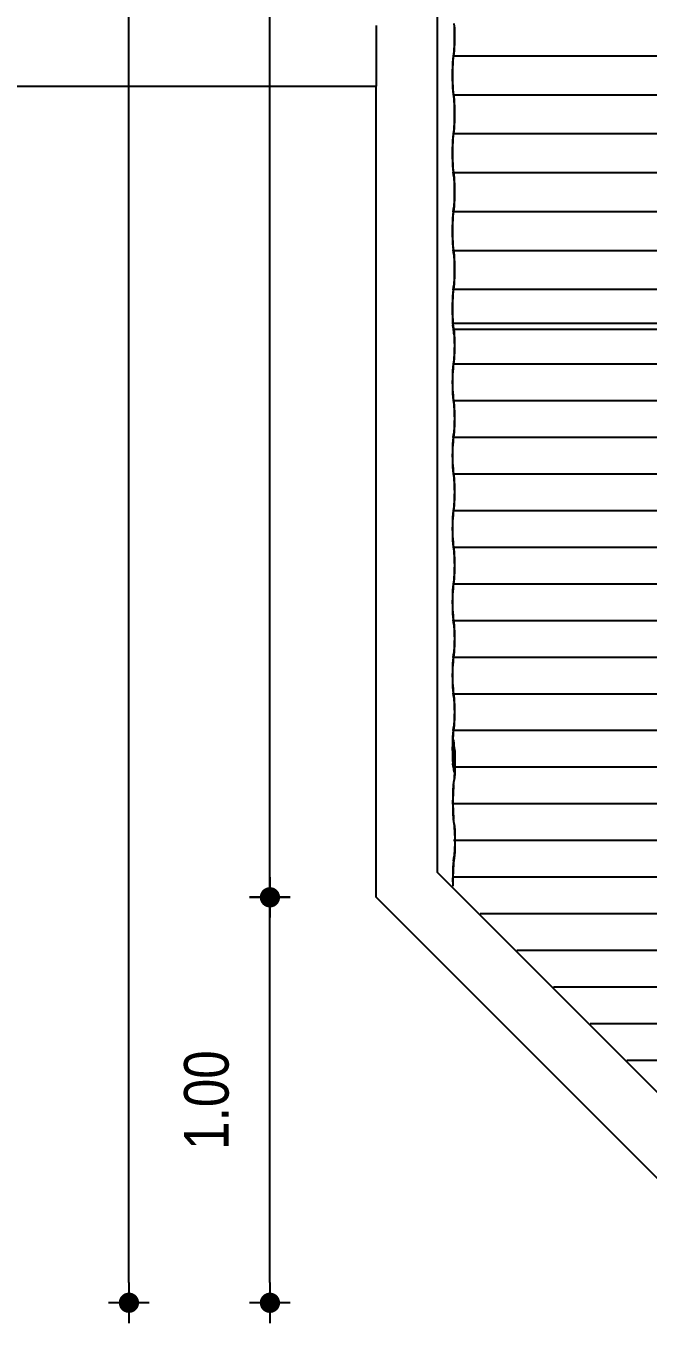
# Model space of a CAD drawing. Header units: millimetres. Extents: x 3212 to 6878, y 1640 to 3386.
# Drawn here: x 3261.392 to 3262.927, y 1652.121 to 1655.32 of the extents above; entities that cross this region are included whole.
import ezdxf

# ---------------------------------------------------------------- set-up
doc = ezdxf.new("R2010")
doc.units = ezdxf.units.MM
doc.header["$LTSCALE"] = 0.8
for name, color, linetype in [('A-PEN-08', 8, 'Continuous'), ('A-PEN-Y', 2, 'Continuous'), ('COTA', 2, 'Continuous'), ('JANELAS_EXTERNO', 1, 'Continuous')]:
    doc.layers.add(name, color=color, linetype=linetype)
doc.layers.add('COTAS', color=53, linetype='Continuous', lineweight=9)
doc.styles.add('F2', font='ARIALN.TTF')
doc.dimstyles.new('ARQUITETURA', dxfattribs={"dimtxt": 0.11, "dimasz": 0.05, "dimexe": 0.1, "dimexo": 0, "dimgap": 0.1, "dimtad": 1, "dimzin": 5, "dimdsep": 46, "dimtxsty": 'F2', "dimblk": 'COTA', "dimcen": 0, "dimse1": 1, "dimse2": 1, "dimadec": 0, "dimazin": 0, "dimtfac": 2, "dimtix": 1, "dimtmove": 2, "dimatfit": 3, "dimldrblk": 'COTA', "dimfxl": 0, "dimtolj": 1, "dimtzin": 5, "dimarcsym": 0})

# ---------------------------------------------------------------- blocks, each defined once
blk = doc.blocks.new('COTA')
at = {"layer": 'COTA'}
for p, q in [((0, 1), (0, -1)), ((-1, 0), (1, 0))]:
    blk.add_line(p, q, dxfattribs=at)
at = {"layer": 'COTA', "const_width": 0.5}
blk.add_lwpolyline([(-0.25, 0, 1), (0.25, 0, 1)], format="xyb", close=True, dxfattribs=at)
blk = doc.blocks.new('*D289')
at = {"layer": 'COTAS', "color": 0, "lineweight": -2, "transparency": 16777216}
blk.add_line((3261.994, 1652.2206), (3261.994, 1653.1206), dxfattribs=at)
at = {"layer": 'Defpoints', "color": 0, "transparency": 16777216}
for p in [(3261.994, 1653.1706), (3262.2566, 1653.1706), (3263.2566, 1652.1706)]:
    blk.add_point(p, dxfattribs=at)
at = {"layer": 'COTAS', "color": 0, "lineweight": -2, "transparency": 16777216, "xscale": 0.05, "yscale": 0.05, "zscale": 0.05}
for p, rotation in [((3261.994, 1653.1706), 90), ((3261.994, 1652.1706), 270)]:
    blk.add_blockref('COTA', p, dxfattribs=dict(at, rotation=rotation))
at = {"layer": 'COTAS', "color": 0, "transparency": 16777216, "insert": (3261.8378, 1652.6706), "char_height": 0.11, "attachment_point": 5, "rotation": 90, "style": 'F2'}
blk.add_mtext('\\A1;1.00', dxfattribs=at)
blk = doc.blocks.new('*D290')
at = {"layer": 'COTAS', "color": 0, "lineweight": -2, "transparency": 16777216}
blk.add_line((3261.994, 1653.2206), (3261.994, 1667.9706), dxfattribs=at)
at = {"layer": 'Defpoints', "color": 0, "transparency": 16777216}
for p in [(3261.994, 1668.0206), (3262.2566, 1668.0206), (3262.2566, 1653.1706)]:
    blk.add_point(p, dxfattribs=at)
at = {"layer": 'COTAS', "color": 0, "lineweight": -2, "transparency": 16777216, "xscale": 0.05, "yscale": 0.05, "zscale": 0.05}
for p, rotation in [((3261.994, 1668.0206), 90), ((3261.994, 1653.1706), 270)]:
    blk.add_blockref('COTA', p, dxfattribs=dict(at, rotation=rotation))
at = {"layer": 'COTAS', "color": 0, "transparency": 16777216, "insert": (3261.8378, 1660.5956), "char_height": 0.11, "attachment_point": 5, "rotation": 90, "style": 'F2'}
blk.add_mtext('\\A1;14.85', dxfattribs=at)
blk = doc.blocks.new('*D302')
at = {"layer": 'COTAS', "color": 0, "lineweight": -2, "transparency": 16777216}
blk.add_line((3261.646, 1652.2207), (3261.646, 1667.9706), dxfattribs=at)
at = {"layer": 'Defpoints', "color": 0, "transparency": 16777216}
for p in [(3261.646, 1668.0206), (3262.3031, 1668.0206), (3266.2556, 1652.1707)]:
    blk.add_point(p, dxfattribs=at)
at = {"layer": 'COTAS', "color": 0, "lineweight": -2, "transparency": 16777216, "xscale": 0.05, "yscale": 0.05, "zscale": 0.05}
for p, rotation in [((3261.646, 1668.0206), 90), ((3261.646, 1652.1707), 270)]:
    blk.add_blockref('COTA', p, dxfattribs=dict(at, rotation=rotation))
at = {"layer": 'COTAS', "color": 0, "transparency": 16777216, "insert": (3261.4899, 1660.0956), "char_height": 0.11, "attachment_point": 5, "rotation": 90, "style": 'F2'}
blk.add_mtext('\\A1;15.85', dxfattribs=at)

msp = doc.modelspace()

# ---------------------------------------------------------------- linework, layer by layer
for p, q in [((3262.4481, 1655.3254), (3262.4485, 1655.3184)), ((3262.4485, 1655.3184), (3262.4489, 1655.3107)), ((3262.4489, 1655.3107), (3262.4491, 1655.3025)), ((3262.4491, 1655.3215), (3262.4494, 1655.3128)), ((3262.4491, 1655.3025), (3262.4491, 1655.294)), ((3262.4494, 1655.3128), (3262.4497, 1655.3035)), ((3262.4497, 1655.3035), (3262.4497, 1655.294)), ((3262.4481, 1655.2626), (3262.4475, 1655.2565)), ((3262.4485, 1655.2697), (3262.4481, 1655.2626)), ((3262.4489, 1655.2774), (3262.4485, 1655.2697)), ((3262.4491, 1655.2666), (3262.4485, 1655.2587)), ((3262.4491, 1655.2856), (3262.4489, 1655.2774)), ((3262.4491, 1655.294), (3262.4491, 1655.2856)), ((3262.4494, 1655.2753), (3262.4491, 1655.2666)), ((3262.4497, 1655.2845), (3262.4494, 1655.2753)), ((3262.4497, 1655.294), (3262.4497, 1655.2845)), ((3262.4454, 1655.2374), (3262.4448, 1655.2286)), ((3262.4458, 1655.2334), (3262.4453, 1655.2255)), ((3262.4461, 1655.2451), (3262.4454, 1655.2374)), ((3262.4465, 1655.2403), (3262.4458, 1655.2334)), ((3262.4475, 1655.2565), (3262.4461, 1655.2451)), ((3262.4472, 1655.246), (3262.4465, 1655.2403)), ((3262.4479, 1655.2517), (3262.4472, 1655.246)), ((3262.4485, 1655.2587), (3262.4479, 1655.2517)), ((3262.4441, 1655.2086), (3262.444, 1655.198)), ((3262.4444, 1655.2189), (3262.4441, 1655.2086)), ((3262.4448, 1655.2286), (3262.4444, 1655.2189)), ((3262.445, 1655.2168), (3262.4447, 1655.2076)), ((3262.4447, 1655.2076), (3262.4447, 1655.198)), ((3262.4453, 1655.2255), (3262.445, 1655.2168)), ((3262.444, 1655.198), (3262.4441, 1655.1875)), ((3262.4441, 1655.1875), (3262.4444, 1655.1772)), ((3262.4444, 1655.1772), (3262.4448, 1655.1675)), ((3262.4447, 1655.198), (3262.4447, 1655.1885)), ((3262.4447, 1655.1885), (3262.445, 1655.1793)), ((3262.4448, 1655.1675), (3262.4454, 1655.1587)), ((3262.445, 1655.1793), (3262.4453, 1655.1706)), ((3262.4453, 1655.1706), (3262.4458, 1655.1627)), ((3262.4454, 1655.1587), (3262.4461, 1655.151)), ((3262.4458, 1655.1627), (3262.4465, 1655.1558)), ((3262.4461, 1655.151), (3262.4475, 1655.1396)), ((3262.4465, 1655.1558), (3262.4472, 1655.15)), ((3262.4472, 1655.15), (3262.4479, 1655.1443)), ((3262.4475, 1655.1396), (3262.4481, 1655.1334)), ((3262.4479, 1655.1443), (3262.4485, 1655.1374)), ((3262.4485, 1655.1374), (3262.4491, 1655.1295)), ((3262.4481, 1655.1334), (3262.4485, 1655.1264)), ((3262.4485, 1655.1264), (3262.4489, 1655.1187)), ((3262.4489, 1655.1187), (3262.4491, 1655.1105)), ((3262.4491, 1655.1295), (3262.4494, 1655.1208)), ((3262.4491, 1655.1105), (3262.4491, 1655.102)), ((3262.4494, 1655.1208), (3262.4497, 1655.1116)), ((3262.4497, 1655.1116), (3262.4497, 1655.102)), ((3262.4481, 1655.0707), (3262.4475, 1655.0645)), ((3262.4485, 1655.0777), (3262.4481, 1655.0707)), ((3262.4489, 1655.0854), (3262.4485, 1655.0777)), ((3262.4491, 1655.0746), (3262.4485, 1655.0667)), ((3262.4491, 1655.0936), (3262.4489, 1655.0854)), ((3262.4491, 1655.102), (3262.4491, 1655.0936)), ((3262.4494, 1655.0833), (3262.4491, 1655.0746)), ((3262.4497, 1655.0925), (3262.4494, 1655.0833)), ((3262.4497, 1655.102), (3262.4497, 1655.0925)), ((3262.4454, 1655.0454), (3262.4448, 1655.0366)), ((3262.4458, 1655.0414), (3262.4453, 1655.0335)), ((3262.4461, 1655.0531), (3262.4454, 1655.0454)), ((3262.4465, 1655.0483), (3262.4458, 1655.0414)), ((3262.4475, 1655.0645), (3262.4461, 1655.0531)), ((3262.4472, 1655.054), (3262.4465, 1655.0483)), ((3262.4479, 1655.0598), (3262.4472, 1655.054)), ((3262.4485, 1655.0667), (3262.4479, 1655.0598)), ((3262.4441, 1655.0166), (3262.444, 1655.0061)), ((3262.4444, 1655.0269), (3262.4441, 1655.0166)), ((3262.4448, 1655.0366), (3262.4444, 1655.0269)), ((3262.445, 1655.0248), (3262.4447, 1655.0156)), ((3262.4447, 1655.0156), (3262.4447, 1655.0061)), ((3262.4453, 1655.0335), (3262.445, 1655.0248)), ((3262.444, 1655.0061), (3262.4441, 1654.9955)), ((3262.4441, 1654.9955), (3262.4444, 1654.9852)), ((3262.4444, 1654.9852), (3262.4448, 1654.9755)), ((3262.4447, 1655.0061), (3262.4447, 1654.9965)), ((3262.4447, 1654.9965), (3262.445, 1654.9873)), ((3262.4448, 1654.9755), (3262.4454, 1654.9667)), ((3262.445, 1654.9873), (3262.4453, 1654.9786)), ((3262.4453, 1654.9786), (3262.4458, 1654.9707)), ((3262.4454, 1654.9667), (3262.4461, 1654.959)), ((3262.4458, 1654.9707), (3262.4465, 1654.9638)), ((3262.4475, 1654.9476), (3262.4461, 1654.959)), ((3262.4465, 1654.9638), (3262.4472, 1654.9581)), ((3262.4472, 1654.9581), (3262.4479, 1654.9523)), ((3262.4475, 1654.9476), (3262.4481, 1654.9414)), ((3262.4479, 1654.9523), (3262.4485, 1654.9454)), ((3262.4485, 1654.9454), (3262.4491, 1654.9375)), ((3262.4481, 1654.9414), (3262.4485, 1654.9344)), ((3262.4485, 1654.9344), (3262.4489, 1654.9267)), ((3262.4489, 1654.9267), (3262.4491, 1654.9185)), ((3262.4491, 1654.9375), (3262.4494, 1654.9288)), ((3262.4491, 1654.9185), (3262.4491, 1654.9101)), ((3262.4494, 1654.9288), (3262.4497, 1654.9196)), ((3262.4497, 1654.9196), (3262.4497, 1654.9101)), ((3262.4481, 1654.8787), (3262.4475, 1654.8725)), ((3262.4485, 1654.8857), (3262.4481, 1654.8787)), ((3262.4489, 1654.8934), (3262.4485, 1654.8857)), ((3262.4491, 1654.8826), (3262.4485, 1654.8747)), ((3262.4491, 1654.9016), (3262.4489, 1654.8934)), ((3262.4491, 1654.9101), (3262.4491, 1654.9016)), ((3262.4494, 1654.8913), (3262.4491, 1654.8826)), ((3262.4497, 1654.9005), (3262.4494, 1654.8913)), ((3262.4497, 1654.9101), (3262.4497, 1654.9005)), ((3262.4454, 1654.8534), (3262.4448, 1654.8446)), ((3262.4458, 1654.8494), (3262.4453, 1654.8415)), ((3262.4461, 1654.8611), (3262.4454, 1654.8534)), ((3262.4465, 1654.8563), (3262.4458, 1654.8494)), ((3262.4461, 1654.8611), (3262.4475, 1654.8725)), ((3262.4472, 1654.8621), (3262.4465, 1654.8563)), ((3262.4479, 1654.8678), (3262.4472, 1654.8621)), ((3262.4485, 1654.8747), (3262.4479, 1654.8678)), ((3262.4441, 1654.8246), (3262.444, 1654.8141)), ((3262.4444, 1654.8349), (3262.4441, 1654.8246)), ((3262.4448, 1654.8446), (3262.4444, 1654.8349)), ((3262.445, 1654.8328), (3262.4447, 1654.8236)), ((3262.4447, 1654.8236), (3262.4447, 1654.8141)), ((3262.4453, 1654.8415), (3262.445, 1654.8328)), ((3262.444, 1654.8141), (3262.4441, 1654.8035)), ((3262.4441, 1654.8035), (3262.4444, 1654.7932)), ((3262.4444, 1654.7932), (3262.4448, 1654.7835)), ((3262.4447, 1654.8141), (3262.4447, 1654.8046)), ((3262.4447, 1654.8046), (3262.445, 1654.7953)), ((3262.4448, 1654.7835), (3262.4454, 1654.7747)), ((3262.445, 1654.7953), (3262.4453, 1654.7866)), ((3262.4453, 1654.7866), (3262.4458, 1654.7787)), ((3262.4454, 1654.7747), (3262.4461, 1654.767)), ((3262.4458, 1654.7787), (3262.4465, 1654.7718)), ((3262.4475, 1654.7556), (3262.4461, 1654.767)), ((3262.4465, 1654.7718), (3262.4472, 1654.7661)), ((3262.4472, 1654.7661), (3262.4479, 1654.7604)), ((3262.4475, 1654.7556), (3262.4481, 1654.7495)), ((3262.4479, 1654.7604), (3262.4485, 1654.7534)), ((3262.4485, 1654.7534), (3262.4491, 1654.7455)), ((3262.4481, 1654.7495), (3262.4485, 1654.7424)), ((3262.4485, 1654.7424), (3262.4489, 1654.7347)), ((3262.4489, 1654.7347), (3262.4491, 1654.7265)), ((3262.4491, 1654.7455), (3262.4494, 1654.7368)), ((3262.4491, 1654.7265), (3262.4491, 1654.7181)), ((3262.4494, 1654.7368), (3262.4497, 1654.7276)), ((3262.4497, 1654.7276), (3262.4497, 1654.7181)), ((3262.4481, 1654.6867), (3262.4475, 1654.6805)), ((3262.4485, 1654.6937), (3262.4481, 1654.6867)), ((3262.4489, 1654.7014), (3262.4485, 1654.6937)), ((3262.4491, 1654.6906), (3262.4485, 1654.6827)), ((3262.4491, 1654.7096), (3262.4489, 1654.7014)), ((3262.4491, 1654.7181), (3262.4491, 1654.7096)), ((3262.4494, 1654.6993), (3262.4491, 1654.6906)), ((3262.4497, 1654.7086), (3262.4494, 1654.6993)), ((3262.4497, 1654.7181), (3262.4497, 1654.7086)), ((3262.4454, 1654.6614), (3262.4448, 1654.6526)), ((3262.4458, 1654.6574), (3262.4453, 1654.6495)), ((3262.4461, 1654.6691), (3262.4454, 1654.6614)), ((3262.4465, 1654.6644), (3262.4458, 1654.6574)), ((3262.4461, 1654.6691), (3262.4475, 1654.6805)), ((3262.4472, 1654.6701), (3262.4465, 1654.6644)), ((3262.4479, 1654.6758), (3262.4472, 1654.6701)), ((3262.4485, 1654.6827), (3262.4479, 1654.6758)), ((3262.4441, 1654.6326), (3262.444, 1654.6221)), ((3262.4444, 1654.6429), (3262.4441, 1654.6326)), ((3262.4448, 1654.6526), (3262.4444, 1654.6429)), ((3262.445, 1654.6408), (3262.4447, 1654.6316)), ((3262.4447, 1654.6316), (3262.4447, 1654.6221)), ((3262.4453, 1654.6495), (3262.445, 1654.6408)), ((3262.444, 1654.6221), (3262.4441, 1654.6115)), ((3262.4441, 1654.6115), (3262.4444, 1654.6012)), ((3262.4444, 1654.6012), (3262.4448, 1654.5915)), ((3262.4447, 1654.6221), (3262.4447, 1654.6126)), ((3262.4447, 1654.6126), (3262.445, 1654.6033)), ((3262.4448, 1654.5915), (3262.4454, 1654.5827)), ((3262.445, 1654.6033), (3262.4453, 1654.5946)), ((3262.4453, 1654.5946), (3262.4458, 1654.5867)), ((3262.4461, 1654.575), (3262.4454, 1654.5827)), ((3262.4463, 1654.582), (3262.4458, 1654.5867)), ((3262.4464, 1654.5792), (3262.4461, 1654.575)), ((3262.4461, 1654.575), (3262.4468, 1654.575)), ((3262.4461, 1654.575), (3262.4474, 1654.5604)), ((3262.4462, 1654.5814), (3262.4463, 1654.582)), ((3262.4464, 1654.5792), (3262.4462, 1654.5814)), ((3262.4463, 1654.582), (3262.4466, 1654.5858)), ((3262.4465, 1654.5798), (3262.4463, 1654.582)), ((3262.4465, 1654.5798), (3262.4464, 1654.5792)), ((3262.4468, 1654.575), (3262.4464, 1654.5792)), ((3262.4465, 1654.5798), (3262.4479, 1654.5644)), ((3262.448, 1654.5713), (3262.4466, 1654.5858)), ((3262.4476, 1654.5669), (3262.4468, 1654.575)), ((3262.4478, 1654.5643), (3262.4474, 1654.5604)), ((3262.4474, 1654.5604), (3262.4482, 1654.5604)), ((3262.4476, 1654.5669), (3262.4479, 1654.5644)), ((3262.4479, 1654.5644), (3262.4478, 1654.5643)), ((3262.4478, 1654.5643), (3262.4482, 1654.5611)), ((3262.448, 1654.5713), (3262.4486, 1654.5648)), ((3262.4482, 1654.5611), (3262.4482, 1654.5604)), ((3262.4482, 1654.5604), (3262.4486, 1654.5545)), ((3262.4486, 1654.5648), (3262.4491, 1654.5574)), ((3262.4486, 1654.5545), (3262.4489, 1654.5472)), ((3262.4489, 1654.5472), (3262.4491, 1654.5395)), ((3262.4491, 1654.5574), (3262.4495, 1654.5492)), ((3262.4491, 1654.5395), (3262.4492, 1654.5315)), ((3262.4492, 1654.5315), (3262.4491, 1654.5236)), ((3262.4495, 1654.5492), (3262.4497, 1654.5405)), ((3262.4497, 1654.5405), (3262.4498, 1654.5315)), ((3262.4498, 1654.5315), (3262.4497, 1654.5226)), ((3262.4476, 1654.4962), (3262.4461, 1654.4854)), ((3262.4482, 1654.502), (3262.4476, 1654.4962)), ((3262.4486, 1654.4982), (3262.448, 1654.4917)), ((3262.4486, 1654.5086), (3262.4482, 1654.502)), ((3262.4489, 1654.5159), (3262.4486, 1654.5086)), ((3262.4491, 1654.5057), (3262.4486, 1654.4982)), ((3262.4491, 1654.5236), (3262.4489, 1654.5159)), ((3262.4495, 1654.5139), (3262.4491, 1654.5057)), ((3262.4497, 1654.5226), (3262.4495, 1654.5139)), ((3262.4449, 1654.4699), (3262.4445, 1654.4608)), ((3262.4455, 1654.4782), (3262.4449, 1654.4699)), ((3262.4454, 1654.467), (3262.445, 1654.4588)), ((3262.4459, 1654.4745), (3262.4454, 1654.467)), ((3262.4461, 1654.4854), (3262.4455, 1654.4782)), ((3262.4465, 1654.481), (3262.4459, 1654.4745)), ((3262.4473, 1654.4863), (3262.4465, 1654.481)), ((3262.448, 1654.4917), (3262.4473, 1654.4863)), ((3262.4442, 1654.4511), (3262.4441, 1654.4411)), ((3262.4441, 1654.4411), (3262.4442, 1654.4312)), ((3262.4445, 1654.4608), (3262.4442, 1654.4511)), ((3262.4442, 1654.4312), (3262.4445, 1654.4215)), ((3262.4448, 1654.4501), (3262.4447, 1654.4411)), ((3262.4447, 1654.4411), (3262.4448, 1654.4322)), ((3262.445, 1654.4588), (3262.4448, 1654.4501)), ((3262.4448, 1654.4322), (3262.445, 1654.4235)), ((3262.4445, 1654.4215), (3262.4449, 1654.4124)), ((3262.4449, 1654.4124), (3262.4455, 1654.4041)), ((3262.445, 1654.4235), (3262.4454, 1654.4153)), ((3262.4454, 1654.4153), (3262.4459, 1654.4078)), ((3262.4455, 1654.4041), (3262.4461, 1654.3968)), ((3262.4459, 1654.4078), (3262.4465, 1654.4013)), ((3262.4465, 1654.4013), (3262.4473, 1654.3959)), ((3262.4461, 1654.3968), (3262.4476, 1654.3861)), ((3262.4473, 1654.3959), (3262.448, 1654.3906)), ((3262.4476, 1654.3861), (3262.4482, 1654.3803)), ((3262.448, 1654.3906), (3262.4486, 1654.3841)), ((3262.4482, 1654.3803), (3262.4486, 1654.3737)), ((3262.4486, 1654.3841), (3262.4491, 1654.3766)), ((3262.4486, 1654.3737), (3262.4489, 1654.3664)), ((3262.4491, 1654.3766), (3262.4495, 1654.3684)), ((3262.4495, 1654.3684), (3262.4497, 1654.3597)), ((3262.4489, 1654.3351), (3262.4486, 1654.3278)), ((3262.4489, 1654.3664), (3262.4491, 1654.3587)), ((3262.4491, 1654.3428), (3262.4489, 1654.3351)), ((3262.4491, 1654.3587), (3262.4492, 1654.3508)), ((3262.4492, 1654.3508), (3262.4491, 1654.3428)), ((3262.4497, 1654.3418), (3262.4495, 1654.3331)), ((3262.4497, 1654.3597), (3262.4498, 1654.3508)), ((3262.4498, 1654.3508), (3262.4497, 1654.3418)), ((3262.4461, 1654.3047), (3262.4455, 1654.2974)), ((3262.4461, 1654.3047), (3262.4476, 1654.3154)), ((3262.4473, 1654.3056), (3262.4465, 1654.3002)), ((3262.448, 1654.3109), (3262.4473, 1654.3056)), ((3262.4482, 1654.3212), (3262.4476, 1654.3154)), ((3262.4486, 1654.3174), (3262.448, 1654.3109)), ((3262.4486, 1654.3278), (3262.4482, 1654.3212)), ((3262.4491, 1654.3249), (3262.4486, 1654.3174)), ((3262.4495, 1654.3331), (3262.4491, 1654.3249)), ((3262.4445, 1654.28), (3262.4442, 1654.2703)), ((3262.4449, 1654.2891), (3262.4445, 1654.28)), ((3262.445, 1654.278), (3262.4448, 1654.2693)), ((3262.4455, 1654.2974), (3262.4449, 1654.2891)), ((3262.4454, 1654.2862), (3262.445, 1654.278)), ((3262.4459, 1654.2937), (3262.4454, 1654.2862)), ((3262.4465, 1654.3002), (3262.4459, 1654.2937)), ((3262.4442, 1654.2703), (3262.4441, 1654.2604)), ((3262.4441, 1654.2604), (3262.4442, 1654.2504)), ((3262.4442, 1654.2504), (3262.4445, 1654.2407)), ((3262.4445, 1654.2407), (3262.4449, 1654.2316)), ((3262.4448, 1654.2693), (3262.4447, 1654.2604)), ((3262.4447, 1654.2604), (3262.4448, 1654.2514)), ((3262.4448, 1654.2514), (3262.445, 1654.2427)), ((3262.445, 1654.2427), (3262.4454, 1654.2345)), ((3262.4449, 1654.2316), (3262.4455, 1654.2233)), ((3262.4454, 1654.2345), (3262.4459, 1654.2271)), ((3262.4455, 1654.2233), (3262.4461, 1654.2161)), ((3262.4459, 1654.2271), (3262.4465, 1654.2205)), ((3262.4461, 1654.2161), (3262.4476, 1654.2053)), ((3262.4465, 1654.2205), (3262.4473, 1654.2152)), ((3262.4473, 1654.2152), (3262.448, 1654.2098)), ((3262.448, 1654.2098), (3262.4486, 1654.2033)), ((3262.4476, 1654.2053), (3262.4482, 1654.1995)), ((3262.4482, 1654.1995), (3262.4486, 1654.1929)), ((3262.4486, 1654.2033), (3262.4491, 1654.1958)), ((3262.4486, 1654.1929), (3262.4489, 1654.1856)), ((3262.4489, 1654.1856), (3262.4491, 1654.1779)), ((3262.4491, 1654.1958), (3262.4495, 1654.1876)), ((3262.4491, 1654.1779), (3262.4492, 1654.17)), ((3262.4495, 1654.1876), (3262.4497, 1654.1789)), ((3262.4497, 1654.1789), (3262.4498, 1654.17)), ((3262.4486, 1654.147), (3262.4482, 1654.1404)), ((3262.4489, 1654.1543), (3262.4486, 1654.147)), ((3262.4491, 1654.1441), (3262.4486, 1654.1367)), ((3262.4491, 1654.162), (3262.4489, 1654.1543)), ((3262.4492, 1654.17), (3262.4491, 1654.162)), ((3262.4495, 1654.1523), (3262.4491, 1654.1441)), ((3262.4497, 1654.161), (3262.4495, 1654.1523)), ((3262.4498, 1654.17), (3262.4497, 1654.161)), ((3262.4455, 1654.1166), (3262.4449, 1654.1083)), ((3262.4459, 1654.1129), (3262.4454, 1654.1054)), ((3262.4461, 1654.1239), (3262.4455, 1654.1166)), ((3262.4465, 1654.1194), (3262.4459, 1654.1129)), ((3262.4476, 1654.1346), (3262.4461, 1654.1239)), ((3262.4473, 1654.1248), (3262.4465, 1654.1194)), ((3262.448, 1654.1302), (3262.4473, 1654.1248)), ((3262.4482, 1654.1404), (3262.4476, 1654.1346)), ((3262.4486, 1654.1367), (3262.448, 1654.1302)), ((3262.4442, 1654.0895), (3262.4441, 1654.0796)), ((3262.4441, 1654.0796), (3262.4442, 1654.0696)), ((3262.4445, 1654.0992), (3262.4442, 1654.0895)), ((3262.4449, 1654.1083), (3262.4445, 1654.0992)), ((3262.4448, 1654.0885), (3262.4447, 1654.0796)), ((3262.4447, 1654.0796), (3262.4448, 1654.0706)), ((3262.445, 1654.0972), (3262.4448, 1654.0885)), ((3262.4454, 1654.1054), (3262.445, 1654.0972)), ((3262.4442, 1654.0696), (3262.4445, 1654.0599)), ((3262.4445, 1654.0599), (3262.4449, 1654.0508)), ((3262.4448, 1654.0706), (3262.445, 1654.0619)), ((3262.4449, 1654.0508), (3262.4455, 1654.0425)), ((3262.445, 1654.0619), (3262.4454, 1654.0537)), ((3262.4454, 1654.0537), (3262.4459, 1654.0463)), ((3262.4455, 1654.0425), (3262.4461, 1654.0353)), ((3262.4459, 1654.0463), (3262.4465, 1654.0398)), ((3262.4461, 1654.0353), (3262.4476, 1654.0245)), ((3262.4465, 1654.0398), (3262.4473, 1654.0344)), ((3262.4473, 1654.0344), (3262.448, 1654.029)), ((3262.4476, 1654.0245), (3262.4482, 1654.0188)), ((3262.448, 1654.029), (3262.4486, 1654.0225)), ((3262.4482, 1654.0188), (3262.4486, 1654.0121)), ((3262.4486, 1654.0225), (3262.4491, 1654.015)), ((3262.4491, 1654.015), (3262.4495, 1654.0068)), ((3262.4486, 1654.0121), (3262.4489, 1654.0049)), ((3262.4489, 1654.0049), (3262.4491, 1653.9971)), ((3262.4491, 1653.9971), (3262.4492, 1653.9892)), ((3262.4492, 1653.9892), (3262.4491, 1653.9812)), ((3262.4495, 1654.0068), (3262.4497, 1653.9981)), ((3262.4497, 1653.9981), (3262.4498, 1653.9892)), ((3262.4498, 1653.9892), (3262.4497, 1653.9802)), ((3262.4476, 1653.9539), (3262.4461, 1653.9431)), ((3262.4482, 1653.9596), (3262.4476, 1653.9539)), ((3262.4486, 1653.9559), (3262.448, 1653.9494)), ((3262.4486, 1653.9663), (3262.4482, 1653.9596)), ((3262.4489, 1653.9735), (3262.4486, 1653.9663)), ((3262.4491, 1653.9633), (3262.4486, 1653.9559)), ((3262.4491, 1653.9812), (3262.4489, 1653.9735)), ((3262.4495, 1653.9715), (3262.4491, 1653.9633)), ((3262.4497, 1653.9802), (3262.4495, 1653.9715)), ((3262.4449, 1653.9276), (3262.4445, 1653.9184)), ((3262.4455, 1653.9359), (3262.4449, 1653.9276)), ((3262.4454, 1653.9247), (3262.445, 1653.9165)), ((3262.4459, 1653.9321), (3262.4454, 1653.9247)), ((3262.4461, 1653.9431), (3262.4455, 1653.9359)), ((3262.4465, 1653.9386), (3262.4459, 1653.9321)), ((3262.4473, 1653.944), (3262.4465, 1653.9386)), ((3262.448, 1653.9494), (3262.4473, 1653.944)), ((3262.4442, 1653.9088), (3262.4441, 1653.8988)), ((3262.4441, 1653.8988), (3262.4442, 1653.8888)), ((3262.4445, 1653.9184), (3262.4442, 1653.9088)), ((3262.4442, 1653.8888), (3262.4445, 1653.8792)), ((3262.4448, 1653.9078), (3262.4447, 1653.8988)), ((3262.4447, 1653.8988), (3262.4448, 1653.8898)), ((3262.445, 1653.9165), (3262.4448, 1653.9078)), ((3262.4448, 1653.8898), (3262.445, 1653.8811)), ((3262.4445, 1653.8792), (3262.4449, 1653.87)), ((3262.4449, 1653.87), (3262.4455, 1653.8617)), ((3262.445, 1653.8811), (3262.4454, 1653.873)), ((3262.4454, 1653.873), (3262.4459, 1653.8655)), ((3262.4455, 1653.8617), (3262.4461, 1653.8545)), ((3262.4459, 1653.8655), (3262.4465, 1653.859)), ((3262.4465, 1653.859), (3262.4473, 1653.8536)), ((3262.4476, 1653.8437), (3262.4461, 1653.8545)), ((3262.4473, 1653.8536), (3262.448, 1653.8482)), ((3262.4476, 1653.8437), (3262.4482, 1653.838)), ((3262.448, 1653.8482), (3262.4486, 1653.8417)), ((3262.4482, 1653.838), (3262.4486, 1653.8314)), ((3262.4486, 1653.8417), (3262.4491, 1653.8343)), ((3262.4486, 1653.8314), (3262.4489, 1653.8241)), ((3262.4489, 1653.8241), (3262.4491, 1653.8164)), ((3262.4491, 1653.8343), (3262.4495, 1653.8261)), ((3262.4495, 1653.8261), (3262.4497, 1653.8174)), ((3262.4489, 1653.7927), (3262.4486, 1653.7855)), ((3262.4491, 1653.8005), (3262.4489, 1653.7927)), ((3262.4491, 1653.8164), (3262.4492, 1653.8084)), ((3262.4492, 1653.8084), (3262.4491, 1653.8005)), ((3262.4495, 1653.7908), (3262.4491, 1653.7826)), ((3262.4497, 1653.7995), (3262.4495, 1653.7908)), ((3262.4497, 1653.8174), (3262.4498, 1653.8084)), ((3262.4498, 1653.8084), (3262.4497, 1653.7995)), ((3262.4461, 1653.7623), (3262.4455, 1653.7551)), ((3262.4461, 1653.7623), (3262.4476, 1653.7731)), ((3262.4473, 1653.7632), (3262.4465, 1653.7578)), ((3262.448, 1653.7686), (3262.4473, 1653.7632)), ((3262.4482, 1653.7789), (3262.4476, 1653.7731)), ((3262.4486, 1653.7751), (3262.448, 1653.7686)), ((3262.4486, 1653.7855), (3262.4482, 1653.7789)), ((3262.4491, 1653.7826), (3262.4486, 1653.7751)), ((3262.4442, 1653.728), (3262.4441, 1653.718)), ((3262.4445, 1653.7377), (3262.4442, 1653.728)), ((3262.4449, 1653.7468), (3262.4445, 1653.7377)), ((3262.4448, 1653.727), (3262.4447, 1653.718)), ((3262.445, 1653.7357), (3262.4448, 1653.727)), ((3262.4455, 1653.7551), (3262.4449, 1653.7468)), ((3262.4454, 1653.7439), (3262.445, 1653.7357)), ((3262.4459, 1653.7513), (3262.4454, 1653.7439)), ((3262.4465, 1653.7578), (3262.4459, 1653.7513)), ((3262.4441, 1653.718), (3262.4442, 1653.7081)), ((3262.4442, 1653.7081), (3262.4445, 1653.6984)), ((3262.4445, 1653.6984), (3262.4449, 1653.6893)), ((3262.4447, 1653.718), (3262.4448, 1653.7091)), ((3262.4448, 1653.7091), (3262.445, 1653.7004)), ((3262.445, 1653.7004), (3262.4454, 1653.6922)), ((3262.4449, 1653.6893), (3262.4455, 1653.681)), ((3262.4454, 1653.6922), (3262.4459, 1653.6847)), ((3262.4455, 1653.681), (3262.4461, 1653.6737)), ((3262.4459, 1653.6847), (3262.4465, 1653.6782)), ((3262.4476, 1653.663), (3262.4461, 1653.6737)), ((3262.4465, 1653.6782), (3262.4473, 1653.6728)), ((3262.4473, 1653.6728), (3262.448, 1653.6675)), ((3262.4476, 1653.663), (3262.4482, 1653.6572)), ((3262.448, 1653.6675), (3262.4486, 1653.6609)), ((3262.4482, 1653.6572), (3262.4486, 1653.6506)), ((3262.4486, 1653.6609), (3262.4491, 1653.6535)), ((3262.4486, 1653.6506), (3262.4489, 1653.6433)), ((3262.4489, 1653.6433), (3262.4491, 1653.6356)), ((3262.4491, 1653.6535), (3262.4495, 1653.6453)), ((3262.4491, 1653.6356), (3262.4492, 1653.6276)), ((3262.4495, 1653.6453), (3262.4497, 1653.6366)), ((3262.4497, 1653.6366), (3262.4498, 1653.6276)), ((3262.4486, 1653.6047), (3262.4482, 1653.5981)), ((3262.4489, 1653.612), (3262.4486, 1653.6047)), ((3262.4491, 1653.6018), (3262.4486, 1653.5943)), ((3262.4491, 1653.6197), (3262.4489, 1653.612)), ((3262.4492, 1653.6276), (3262.4491, 1653.6197)), ((3262.4495, 1653.61), (3262.4491, 1653.6018)), ((3262.4497, 1653.6187), (3262.4495, 1653.61)), ((3262.4498, 1653.6276), (3262.4497, 1653.6187)), ((3262.4455, 1653.5743), (3262.4449, 1653.566)), ((3262.4459, 1653.5706), (3262.4454, 1653.5631)), ((3262.4461, 1653.5816), (3262.4455, 1653.5743)), ((3262.4465, 1653.5771), (3262.4459, 1653.5706)), ((3262.4461, 1653.5816), (3262.4476, 1653.5923)), ((3262.4473, 1653.5824), (3262.4465, 1653.5771)), ((3262.448, 1653.5878), (3262.4473, 1653.5824)), ((3262.4482, 1653.5981), (3262.4476, 1653.5923)), ((3262.4486, 1653.5943), (3262.448, 1653.5878)), ((3262.4442, 1653.5472), (3262.4441, 1653.5372)), ((3262.4441, 1653.5372), (3262.4442, 1653.5273)), ((3262.4445, 1653.5569), (3262.4442, 1653.5472)), ((3262.4449, 1653.566), (3262.4445, 1653.5569)), ((3262.4448, 1653.5462), (3262.4447, 1653.5372)), ((3262.4447, 1653.5372), (3262.4448, 1653.5283)), ((3262.445, 1653.5549), (3262.4448, 1653.5462)), ((3262.4454, 1653.5631), (3262.445, 1653.5549)), ((3262.4471, 1653.5544), (3262.4475, 1653.5592)), ((3262.449, 1653.5329), (3262.4471, 1653.5544)), ((3262.4495, 1653.5369), (3262.4475, 1653.5592)), ((3262.4495, 1653.5369), (3262.45, 1653.529)), ((3262.4442, 1653.5273), (3262.4445, 1653.5176)), ((3262.4445, 1653.5176), (3262.4449, 1653.5085)), ((3262.4448, 1653.5283), (3262.445, 1653.5196)), ((3262.4449, 1653.5085), (3262.4455, 1653.5002)), ((3262.445, 1653.5196), (3262.4454, 1653.5114)), ((3262.4454, 1653.5114), (3262.4459, 1653.5039)), ((3262.4465, 1653.4974), (3262.4459, 1653.5039)), ((3262.449, 1653.5329), (3262.4495, 1653.5259)), ((3262.4495, 1653.5259), (3262.4498, 1653.5181)), ((3262.4498, 1653.5181), (3262.45, 1653.51)), ((3262.45, 1653.529), (3262.4504, 1653.5203)), ((3262.45, 1653.51), (3262.4501, 1653.5015)), ((3262.4504, 1653.5203), (3262.4506, 1653.511)), ((3262.4506, 1653.511), (3262.4507, 1653.5015)), ((3262.4461, 1653.4929), (3262.4455, 1653.5002)), ((3262.4465, 1653.4974), (3262.4461, 1653.4929)), ((3262.4461, 1653.4929), (3262.447, 1653.4929)), ((3262.4461, 1653.4929), (3262.4475, 1653.4792)), ((3262.4465, 1653.4974), (3262.45, 1653.4974)), ((3262.4465, 1653.4974), (3262.447, 1653.4929)), ((3262.447, 1653.4929), (3262.4479, 1653.4829)), ((3262.4479, 1653.4829), (3262.4475, 1653.4792)), ((3262.4475, 1653.4792), (3262.4496, 1653.4792)), ((3262.4479, 1653.4829), (3262.4497, 1653.4829)), ((3262.4495, 1653.4771), (3262.449, 1653.4701)), ((3262.4496, 1653.4792), (3262.4495, 1653.4771)), ((3262.45, 1653.4741), (3262.4495, 1653.4661)), ((3262.4497, 1653.4829), (3262.4496, 1653.4792)), ((3262.4498, 1653.4849), (3262.4497, 1653.4829)), ((3262.45, 1653.4931), (3262.4498, 1653.4849)), ((3262.4501, 1653.5015), (3262.45, 1653.4974)), ((3262.45, 1653.4974), (3262.45, 1653.4931)), ((3262.4504, 1653.4828), (3262.45, 1653.4741)), ((3262.4506, 1653.492), (3262.4504, 1653.4828)), ((3262.4507, 1653.5015), (3262.4506, 1653.492)), ((3262.4463, 1653.4449), (3262.4457, 1653.4361)), ((3262.447, 1653.4526), (3262.4463, 1653.4449)), ((3262.4468, 1653.4409), (3262.4463, 1653.433)), ((3262.4474, 1653.4478), (3262.4468, 1653.4409)), ((3262.4485, 1653.464), (3262.447, 1653.4526)), ((3262.4474, 1653.4478), (3262.4489, 1653.4592)), ((3262.449, 1653.4701), (3262.4485, 1653.464)), ((3262.4495, 1653.4661), (3262.4489, 1653.4592)), ((3262.4451, 1653.4161), (3262.445, 1653.4055)), ((3262.4453, 1653.4264), (3262.4451, 1653.4161)), ((3262.4457, 1653.4361), (3262.4453, 1653.4264)), ((3262.4457, 1653.415), (3262.4456, 1653.4055)), ((3262.4459, 1653.4243), (3262.4457, 1653.415)), ((3262.4463, 1653.433), (3262.4459, 1653.4243)), ((3262.445, 1653.4055), (3262.4451, 1653.3949)), ((3262.4451, 1653.3949), (3262.4453, 1653.3847)), ((3262.4453, 1653.3847), (3262.4457, 1653.375)), ((3262.4456, 1653.4055), (3262.4457, 1653.396)), ((3262.4457, 1653.396), (3262.4459, 1653.3868)), ((3262.4457, 1653.375), (3262.4463, 1653.3662)), ((3262.4459, 1653.3868), (3262.4463, 1653.3781)), ((3262.4463, 1653.3781), (3262.4468, 1653.3701)), ((3262.4463, 1653.3662), (3262.447, 1653.3585)), ((3262.4468, 1653.3701), (3262.4474, 1653.3632)), ((3262.447, 1653.3585), (3262.4485, 1653.347)), ((3262.4489, 1653.3518), (3262.4474, 1653.3632)), ((3262.4485, 1653.347), (3262.449, 1653.3409)), ((3262.4489, 1653.3518), (3262.4495, 1653.3449)), ((3262.4495, 1653.3449), (3262.45, 1653.337)), ((3262.449, 1653.3409), (3262.4495, 1653.3339)), ((3262.4495, 1653.3339), (3262.4498, 1653.3262)), ((3262.4498, 1653.3262), (3262.45, 1653.318)), ((3262.45, 1653.337), (3262.4504, 1653.3283)), ((3262.45, 1653.318), (3262.4501, 1653.3095)), ((3262.4504, 1653.3283), (3262.4506, 1653.319)), ((3262.4506, 1653.319), (3262.4507, 1653.3095)), ((3262.4495, 1653.2852), (3262.449, 1653.2781)), ((3262.4498, 1653.2929), (3262.4495, 1653.2852)), ((3262.45, 1653.2821), (3262.4495, 1653.2741)), ((3262.45, 1653.3011), (3262.4498, 1653.2929)), ((3262.4501, 1653.3095), (3262.45, 1653.3011)), ((3262.4504, 1653.2908), (3262.45, 1653.2821)), ((3262.4506, 1653.3), (3262.4504, 1653.2908)), ((3262.4507, 1653.3095), (3262.4506, 1653.3)), ((3262.4463, 1653.2529), (3262.4457, 1653.2441)), ((3262.447, 1653.2606), (3262.4463, 1653.2529)), ((3262.4468, 1653.2489), (3262.4463, 1653.241)), ((3262.4474, 1653.2558), (3262.4468, 1653.2489)), ((3262.447, 1653.2606), (3262.4485, 1653.272)), ((3262.4489, 1653.2672), (3262.4474, 1653.2558)), ((3262.449, 1653.2781), (3262.4485, 1653.272)), ((3262.4495, 1653.2741), (3262.4489, 1653.2672)), ((3262.4451, 1653.2241), (3262.445, 1653.2135)), ((3262.4453, 1653.2344), (3262.4451, 1653.2241)), ((3262.4457, 1653.2441), (3262.4453, 1653.2344)), ((3262.4457, 1653.223), (3262.4456, 1653.2135)), ((3262.4459, 1653.2323), (3262.4457, 1653.223)), ((3262.4463, 1653.241), (3262.4459, 1653.2323)), ((3262.445, 1653.2135), (3262.4451, 1653.2029)), ((3262.4451, 1653.2029), (3262.4452, 1653.1985)), ((3262.4452, 1653.1985), (3262.4458, 1653.1979)), ((3262.4456, 1653.2135), (3262.4457, 1653.204)), ((3262.4457, 1653.204), (3262.4458, 1653.1979))]:
    msp.add_line(p, q)
at = {"layer": 'A-PEN-08'}
for p, q in [((3262.4472, 1655.246), (3265.851, 1655.246)), ((3262.4472, 1655.15), (3265.851, 1655.15)), ((3262.4472, 1655.054), (3265.851, 1655.054)), ((3262.4472, 1654.9581), (3265.851, 1654.9581)), ((3262.4472, 1654.8621), (3265.851, 1654.8621)), ((3262.4472, 1654.7661), (3265.851, 1654.7661)), ((3262.4472, 1654.6701), (3265.851, 1654.6701)), ((3265.8497, 1654.5858), (3262.4466, 1654.5858)), ((3265.8518, 1654.5713), (3262.448, 1654.5713)), ((3262.4473, 1654.4863), (3265.8511, 1654.4863)), ((3262.4473, 1654.3959), (3265.8511, 1654.3959)), ((3262.4473, 1654.3056), (3265.8511, 1654.3056)), ((3262.4473, 1654.2152), (3265.8511, 1654.2152)), ((3262.4473, 1654.1248), (3265.8511, 1654.1248)), ((3262.4473, 1654.0344), (3265.8511, 1654.0344)), ((3262.4473, 1653.944), (3265.8511, 1653.944)), ((3262.4473, 1653.8536), (3265.8511, 1653.8536)), ((3262.4473, 1653.7632), (3265.8511, 1653.7632)), ((3262.4473, 1653.6728), (3265.8511, 1653.6728)), ((3262.4473, 1653.5824), (3265.8511, 1653.5824)), ((3262.4473, 1653.4921), (3265.8511, 1653.4921)), ((3262.4473, 1653.4017), (3265.8511, 1653.4017)), ((3262.4473, 1653.3113), (3265.8511, 1653.3113)), ((3263.3188, 1652.3207), (3262.4066, 1653.2328)), ((3262.4473, 1653.2209), (3265.8511, 1653.2209)), ((3262.5132, 1653.1305), (3265.8511, 1653.1305)), ((3262.6036, 1653.0401), (3265.8511, 1653.0401)), ((3262.694, 1652.9497), (3265.8511, 1652.9497)), ((3262.7844, 1652.8593), (3265.8511, 1652.8593)), ((3262.8748, 1652.7689), (3265.8511, 1652.7689))]:
    msp.add_line(p, q, dxfattribs=at)
at = {"layer": 'A-PEN-Y'}
msp.add_line((3259.2566, 1655.1706), (3262.2566, 1655.1706), dxfattribs=at)
at = {"layer": 'JANELAS_EXTERNO'}
for p, q in [((3262.4066, 1667.8706), (3262.4066, 1653.2328)), ((3262.2566, 1655.3206), (3262.2566, 1655.1706)), ((3262.2566, 1653.1706), (3262.2566, 1655.1706)), ((3263.2566, 1652.1706), (3262.2566, 1653.1706))]:
    msp.add_line(p, q, dxfattribs=at)

# ---------------------------------------------------------------- dimensions: what is measured, and where the dimension line sits
at = {"layer": 'COTAS'}
for base, p1, p2, picture, middle in [((3261.646, 1668.0206), (3266.2556, 1652.1707), (3262.3031, 1668.0206), '*D302', (3261.4899, 1660.0956)), ((3261.994, 1668.0206), (3262.2566, 1653.1706), (3262.2566, 1668.0206), '*D290', (3261.8378, 1660.5956)), ((3261.994, 1653.1706), (3263.2566, 1652.1706), (3262.2566, 1653.1706), '*D289', (3261.8378, 1652.6706))]:
    dim = msp.add_linear_dim(base=base, p1=p1, p2=p2, angle=90, dimstyle='ARQUITETURA', dxfattribs=at)
    dim.commit()
    dim.dimension.update_dxf_attribs({"geometry": picture, "text_midpoint": middle})

doc.saveas('drawing.dxf')
